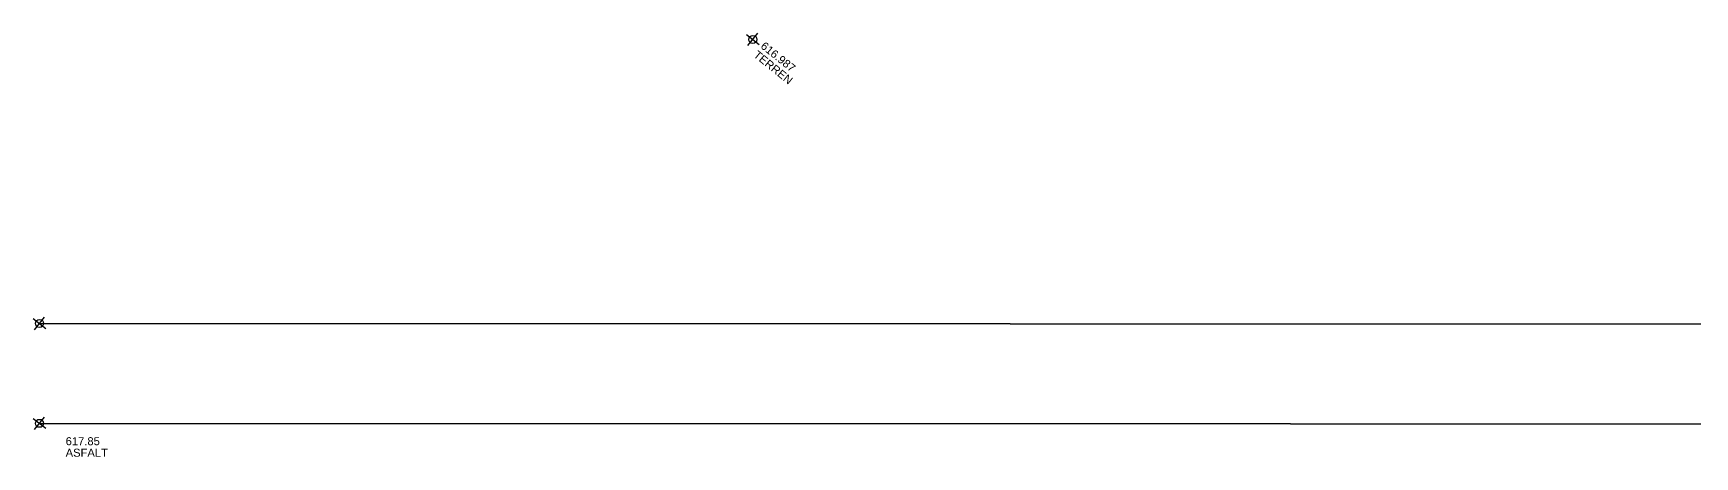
# Model space of a CAD drawing. Header units: millimetres. Extents: x 352490 to 502843, y -291772 to -106675.
# Drawn here: x 355350 to 380271, y -160597 to -154236 of the extents above; entities that cross this region are included whole.
import ezdxf

# ---------------------------------------------------------------- set-up
doc = ezdxf.new("R2010")
doc.units = ezdxf.units.MM
doc.header["$MEASUREMENT"] = 0
for name, color, linetype, lineweight in [('Drawing & Figure_Pen_No__15', 214, 'Continuous', 25), ('Drawing & Figure_Pen_No__55', 214, 'Continuous', 25), ('Drawing & Figure_Pen_No__6', 5, 'Continuous', 35)]:
    doc.layers.add(name, color=color, linetype=linetype, lineweight=lineweight)
doc.styles.add('GENERATED_STYLE_1', font='')
doc.styles.get('GENERATED_STYLE_1').set_extended_font_data('Arial')

msp = doc.modelspace()

# ---------------------------------------------------------------- linework, layer by layer
at = {"layer": 'Drawing & Figure_Pen_No__15', "color": 214, "linetype": 'Continuous', "lineweight": 25}
for p, q in [((366049, -154254), (366236, -154405)), ((366068, -154423), (366218, -154236)), ((355350, -158519), (355537, -158669)), ((355369, -158688), (355519, -158501)), ((355350, -160019), (355537, -160169)), ((355368, -160188), (355518, -160001))]:
    msp.add_line(p, q, dxfattribs=at)
for centre in [(366143, -154330), (355444, -158594), (355443, -160094)]:
    msp.add_circle(centre, 60, dxfattribs=at)
at = {"layer": 'Drawing & Figure_Pen_No__6', "color": 5, "linetype": 'Continuous', "lineweight": 35, "flags": 128}
msp.add_lwpolyline([(413741, -156937), (413741, -158112, -0.414307), (411741, -160112), (355443, -160094)], format="xyb", dxfattribs=at)
msp.add_lwpolyline([(413681, -158613), (355444, -158594)], dxfattribs=at)

# ---------------------------------------------------------------- texts
at = {"layer": 'Drawing & Figure_Pen_No__15', "color": 214, "linetype": 'Continuous', "lineweight": 25, "char_height": 120, "attachment_point": 7, "rotation": 321.224, "style": 'GENERATED_STYLE_1'}
for s, insert in [('\\A1;{\\pql;\\fArial|b0|i0|c0|p34;TERREN}', (366143, -154581)), ('\\A1;{\\pql;\\fArial|b0|i0|c0|p34;616.987}', (366248, -154450))]:
    msp.add_mtext(s, dxfattribs=dict(at, insert=insert))
at = {"layer": 'Drawing & Figure_Pen_No__55', "color": 214, "linetype": 'Continuous', "lineweight": 25, "char_height": 120, "attachment_point": 7, "style": 'GENERATED_STYLE_1'}
for s, insert in [('\\A1;{\\pql;\\fArial|b0|i0|c0|p34;ASFALT}', (355836, -160597)), ('\\A1;{\\pql;\\fArial|b0|i0|c0|p34;617.\\fArial|b0|i0|c0|p34;85}', (355836, -160424))]:
    msp.add_mtext(s, dxfattribs=dict(at, insert=insert))

doc.saveas('drawing.dxf')
